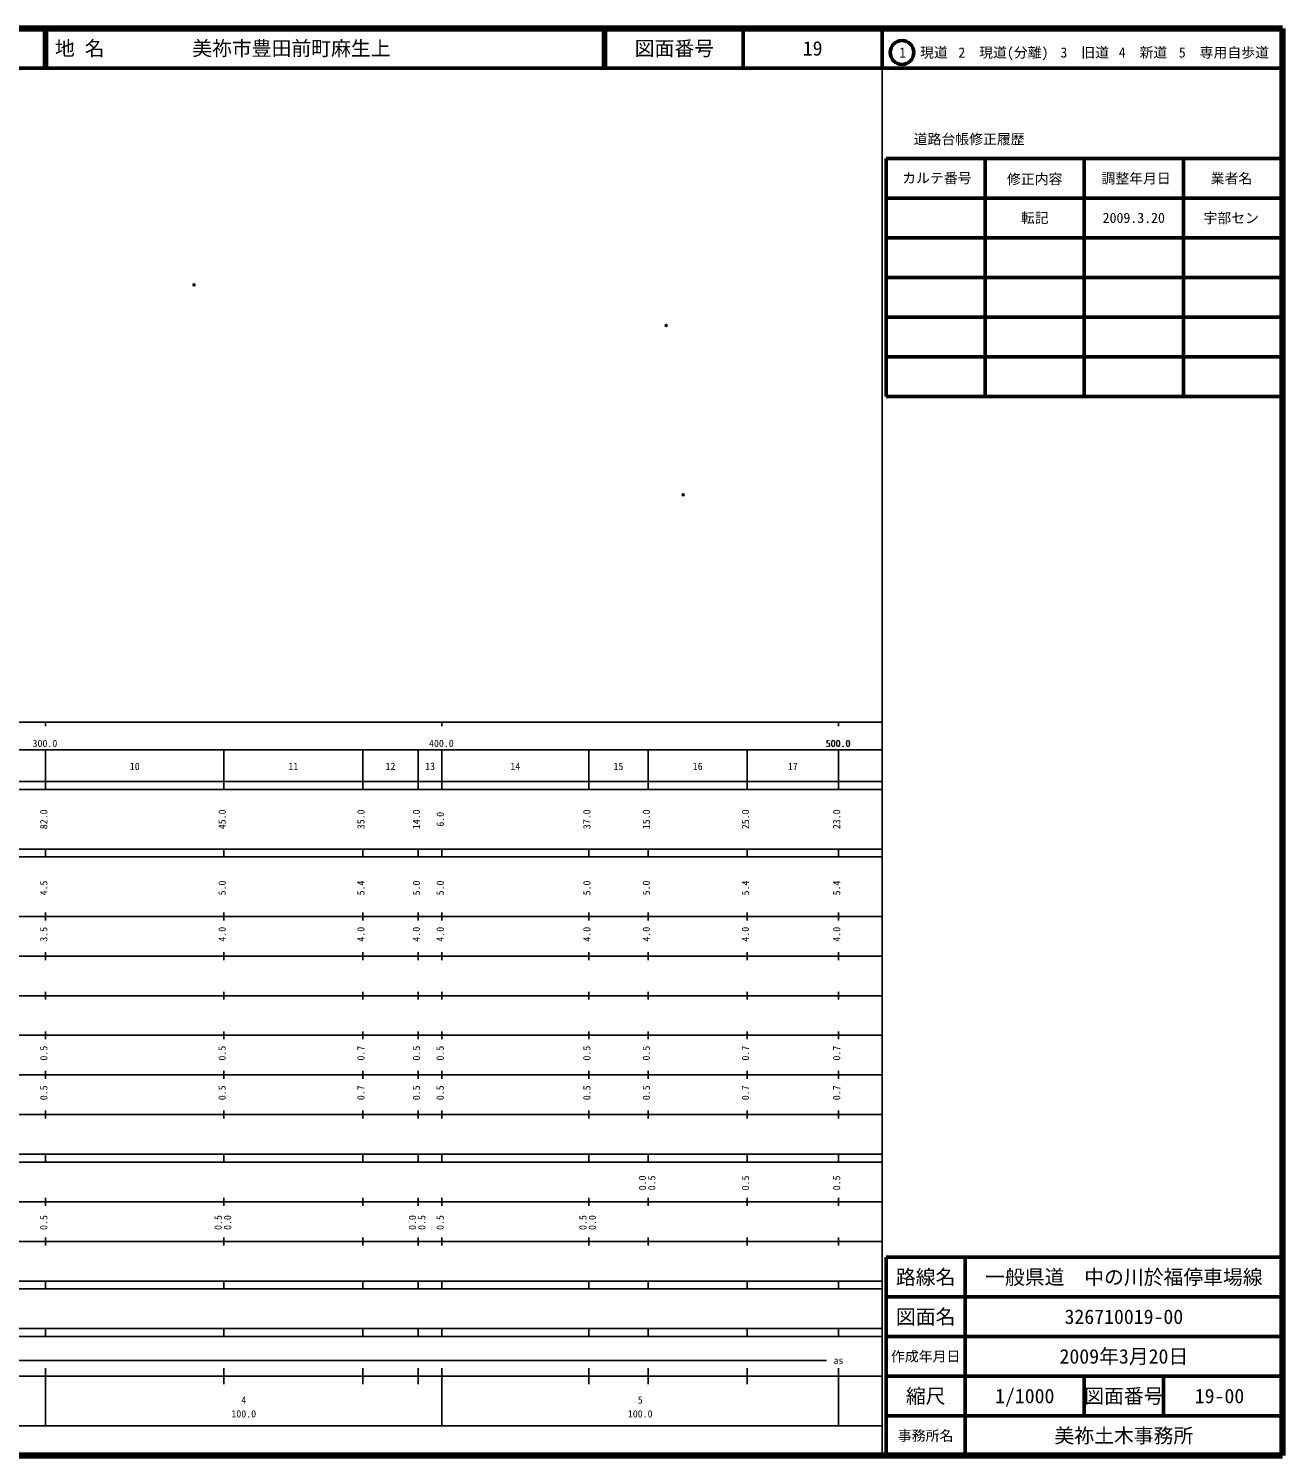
# Model space of a CAD drawing. Units: millimetres on the paper. Extents: x 40 to 680, y 20 to 380.
# Drawn here: x 363.7 to 680, y 20 to 380 of the extents above; entities that cross this region are included whole.
import ezdxf
from ezdxf.enums import TextEntityAlignment as Align

# ---------------------------------------------------------------- set-up
doc = ezdxf.new("R2010")
doc.units = ezdxf.units.MM
doc.header["$PDMODE"] = 32
doc.header["$PDSIZE"] = 0.5
doc.layers.add('M-OTRS', color=6, linetype='Continuous')
doc.layers.add('M-TTL-TXT', color=7, linetype='Continuous')
for name, color, linetype, lineweight in [('M-TTL', 2, 'Continuous', 140), ('M-TTL-BAND', 7, 'Continuous', 25), ('M-TTL-FRAM', 2, 'Continuous', 50), ('M-TTL-LINE', 7, 'Continuous', 50)]:
    doc.layers.add(name, color=color, linetype=linetype, lineweight=lineweight)
doc.styles.add('ＭＳ ゴシック', font='')
doc.styles.get('ＭＳ ゴシック').set_extended_font_data('MS Gothic')

msp = doc.modelspace()

# ---------------------------------------------------------------- linework, layer by layer
at = {"layer": 'M-OTRS'}
for p in [(405.449, 315.363), (524.567, 305.074), (528.836, 262.357)]:
    msp.add_point(p, dxfattribs=at)
at = {"layer": 'M-TTL'}
for p, q in [((680, 380), (40, 380)), ((680, 20), (680, 380)), ((40, 20), (680, 20))]:
    msp.add_line(p, q, dxfattribs=at)
at = {"layer": 'M-TTL-BAND'}
for p, q in [((579, 20), (579, 370)), ((40, 205), (579, 205)), ((368, 205), (368, 204)), ((468, 205), (468, 204)), ((568, 205), (568, 204)), ((68, 198), (579, 198)), ((368, 188), (368, 198)), ((413, 188), (413, 198)), ((448, 188), (448, 198)), ((462, 188), (462, 198)), ((468, 188), (468, 198)), ((505, 188), (505, 198)), ((520, 188), (520, 198)), ((545, 188), (545, 198)), ((568, 188), (568, 198)), ((40, 190), (579, 190)), ((40, 188), (579, 188)), ((40, 173), (579, 173)), ((368, 171), (368, 173)), ((413, 171), (413, 173)), ((448, 171), (448, 173)), ((462, 171), (462, 173)), ((468, 171), (468, 173)), ((505, 171), (505, 173)), ((520, 171), (520, 173)), ((545, 171), (545, 173)), ((568, 171), (568, 173)), ((40, 171), (579, 171)), ((40, 156), (579, 156)), ((368, 155), (368, 157)), ((413, 155), (413, 157)), ((448, 155), (448, 157)), ((462, 155), (462, 157)), ((468, 155), (468, 157)), ((505, 155), (505, 157)), ((520, 155), (520, 157)), ((545, 155), (545, 157)), ((568, 155), (568, 157)), ((46, 146), (579, 146)), ((368, 145), (368, 147)), ((413, 145), (413, 147)), ((448, 145), (448, 147)), ((462, 145), (462, 147)), ((468, 145), (468, 147)), ((505, 145), (505, 147)), ((520, 145), (520, 147)), ((545, 145), (545, 147)), ((568, 145), (568, 147)), ((368, 135), (368, 137)), ((413, 135), (413, 137)), ((448, 135), (448, 137)), ((462, 135), (462, 137)), ((468, 135), (468, 137)), ((505, 135), (505, 137)), ((520, 135), (520, 137)), ((545, 135), (545, 137)), ((568, 135), (568, 137)), ((52, 136), (579, 136)), ((46, 126), (579, 126)), ((368, 125), (368, 127)), ((413, 125), (413, 127)), ((448, 125), (448, 127)), ((462, 125), (462, 127)), ((468, 125), (468, 127)), ((505, 125), (505, 127)), ((520, 125), (520, 127)), ((545, 125), (545, 127)), ((568, 125), (568, 127)), ((52, 116), (579, 116)), ((368, 115), (368, 117)), ((413, 115), (413, 117)), ((448, 115), (448, 117)), ((462, 115), (462, 117)), ((468, 115), (468, 117)), ((505, 115), (505, 117)), ((520, 115), (520, 117)), ((545, 115), (545, 117)), ((568, 115), (568, 117)), ((46, 106), (579, 106)), ((368, 105), (368, 107)), ((413, 105), (413, 107)), ((448, 105), (448, 107)), ((462, 105), (462, 107)), ((468, 105), (468, 107)), ((505, 105), (505, 107)), ((520, 105), (520, 107)), ((545, 105), (545, 107)), ((568, 105), (568, 107)), ((40, 96), (579, 96)), ((40, 94), (579, 94)), ((368, 94), (368, 96)), ((413, 94), (413, 96)), ((448, 94), (448, 96)), ((462, 94), (462, 96)), ((468, 94), (468, 96)), ((505, 94), (505, 96)), ((520, 94), (520, 96)), ((545, 94), (545, 96)), ((568, 94), (568, 96)), ((49, 84), (579, 84)), ((368, 83), (368, 85)), ((413, 83), (413, 85)), ((448, 83), (448, 85)), ((462, 83), (462, 85)), ((468, 83), (468, 85)), ((505, 83), (505, 85)), ((520, 83), (520, 85)), ((545, 83), (545, 85)), ((568, 83), (568, 85)), ((40, 74), (579, 74)), ((368, 73), (368, 75)), ((413, 73), (413, 75)), ((448, 73), (448, 75)), ((462, 73), (462, 75)), ((468, 73), (468, 75)), ((505, 73), (505, 75)), ((520, 73), (520, 75)), ((545, 73), (545, 75)), ((568, 73), (568, 75)), ((40, 64), (579, 64)), ((40, 62), (579, 62)), ((368, 62), (368, 64)), ((413, 62), (413, 64)), ((448, 62), (448, 64)), ((462, 62), (462, 64)), ((468, 62), (468, 64)), ((505, 62), (505, 64)), ((520, 62), (520, 64)), ((545, 62), (545, 64)), ((568, 62), (568, 64)), ((40, 52), (579, 52)), ((368, 50), (368, 52)), ((413, 50), (413, 52)), ((448, 50), (448, 52)), ((462, 50), (462, 52)), ((468, 50), (468, 52)), ((505, 50), (505, 52)), ((520, 50), (520, 52)), ((545, 50), (545, 52)), ((568, 50), (568, 52)), ((40, 50), (579, 50)), ((71, 44), (565, 44)), ((40, 40), (579, 40)), ((368, 27.5), (368, 42)), ((413, 38), (413, 42)), ((448, 38), (448, 42)), ((462, 38), (462, 42)), ((468, 27.5), (468, 42)), ((505, 38), (505, 42)), ((520, 38), (520, 42)), ((545, 38), (545, 42)), ((568, 27.5), (568, 42)), ((68, 27.5), (579, 27.5))]:
    msp.add_line(p, q, dxfattribs=at)
at = {"layer": 'M-TTL-FRAM'}
for p, q in [((580, 347.197), (580, 287.197)), ((580, 347.197), (680, 347.197)), ((580, 287.197), (680, 287.197)), ((680, 70), (580, 70)), ((580, 70), (580, 20))]:
    msp.add_line(p, q, dxfattribs=at)
at = {"layer": 'M-TTL-LINE'}
for p, q in [((367.75, 380), (367.75, 370)), ((368.25, 380), (368.25, 370)), ((508.747, 380), (508.747, 370)), ((509.247, 380), (509.247, 370)), ((543.997, 380), (543.997, 370)), ((579, 380), (579, 370)), ((40, 370), (680, 370)), ((605, 347.197), (605, 287.197)), ((630, 347.197), (630, 287.197)), ((655, 347.197), (655, 287.197)), ((580, 337.197), (680, 337.197)), ((580, 327.197), (680, 327.197)), ((580, 317.197), (680, 317.197)), ((580, 307.197), (680, 307.197)), ((580, 297.197), (680, 297.197)), ((600, 70), (600, 20)), ((680, 60), (580, 60)), ((680, 50), (580, 50)), ((680, 40), (580, 40)), ((630, 40), (630, 30)), ((650, 40), (650, 30)), ((680, 30), (580, 30))]:
    msp.add_line(p, q, dxfattribs=at)
msp.add_circle((584.031, 373.958), 3, dxfattribs=at)

# ---------------------------------------------------------------- texts
at = {"layer": 'M-TTL-BAND', "style": 'ＭＳ ゴシック'}
for s, p in [('300.0', (367.844, 198.195)), ('400.0', (467.844, 198.195)), ('500.0', (567.844, 198.195)), ('500.0', (568, 198.195)), ('10', (390.5, 192.405)), ('11', (430.5, 192.405)), ('12', (455, 192.405)), ('13', (465, 192.405)), ('14', (486.5, 192.405)), ('15', (512.5, 192.405)), ('16', (532.5, 192.405)), ('17', (556.5, 192.405)), ('as', (568, 42.5)), ('4', (418, 32.523)), ('5', (518, 32.523)), ('100.0', (418, 29.033)), ('100.0', (518, 29.033))]:
    msp.add_text(s, height=1.833, dxfattribs=at).set_placement(p, align=Align.BOTTOM_CENTER)
for s, p in [('82.0', (369, 180.5)), ('45.0', (414, 180.5)), ('35.0', (449, 180.5)), ('14.0', (463, 180.5)), ('6.0', (469, 180.5)), ('37.0', (506, 180.5)), ('15.0', (521, 180.5)), ('25.0', (546, 180.5)), ('23.0', (569, 180.5)), ('4.5', (369, 163.174)), ('5.0', (414, 163.174)), ('5.4', (449, 163.174)), ('5.0', (463, 163.174)), ('5.0', (469, 163.174)), ('5.0', (506, 163.174)), ('5.0', (521, 163.174)), ('5.4', (546, 163.174)), ('5.4', (569, 163.174)), ('3.5', (369, 151.5)), ('4.0', (414, 151.5)), ('4.0', (449, 151.5)), ('4.0', (463, 151.5)), ('4.0', (469, 151.5)), ('4.0', (506, 151.5)), ('4.0', (521, 151.5)), ('4.0', (546, 151.5)), ('4.0', (569, 151.5)), ('0.5', (369, 121.5)), ('0.5', (414, 121.5)), ('0.7', (449, 121.5)), ('0.5', (463, 121.5)), ('0.5', (469, 121.5)), ('0.5', (506, 121.5)), ('0.5', (521, 121.5)), ('0.7', (546, 121.5)), ('0.7', (569, 121.5)), ('0.5', (369, 111.5)), ('0.5', (414, 111.5)), ('0.7', (449, 111.5)), ('0.5', (463, 111.5)), ('0.5', (469, 111.5)), ('0.5', (506, 111.5)), ('0.5', (521, 111.5)), ('0.7', (546, 111.5)), ('0.7', (569, 111.5)), ('0.0', (520, 88.764)), ('0.5', (522.37, 88.764)), ('0.5', (546, 88.764)), ('0.5', (569, 88.764)), ('0.5', (369, 78.764)), ('0.5', (413, 78.764)), ('0.0', (415.37, 78.764)), ('0.0', (462, 78.764)), ('0.5', (464.37, 78.764)), ('0.5', (469, 78.764)), ('0.5', (505, 78.764)), ('0.0', (507.37, 78.764))]:
    msp.add_text(s, height=1.833, rotation=90, dxfattribs=at).set_placement(p, align=Align.BOTTOM_CENTER)
at = {"layer": 'M-TTL-TXT', "style": 'ＭＳ ゴシック'}
for s, p in [('地 名', (370.38, 375)), ('美祢市豊田前町麻生上', (405.024, 375))]:
    msp.add_text(s, height=3.666, dxfattribs=at).set_placement(p, align=Align.MIDDLE_LEFT)
for s, height, p in [('図面番号', 3.666, (526.622, 375)), ('19', 3.666, (561.497, 375)), ('1\u3000現道', 2.566, (589.448, 373.958)), ('2\u3000現道(分離)', 2.566, (609.619, 373.958)), ('3\u3000旧道', 2.566, (630.121, 373.958)), ('4\u3000新道', 2.566, (644.824, 373.958)), ('5\u3000専用自歩道', 2.566, (665.228, 373.958)), ('道路台帳修正履歴', 2.566, (600.968, 352.113)), ('カルテ番号', 2.566, (592.839, 342.277)), ('修正内容', 2.566, (617.509, 342.023)), ('調整年月日', 2.566, (643.089, 342.197)), ('業者名', 2.566, (667.134, 342.197)), ('転記', 2.566, (617.5, 332.245)), ('2009.3.20', 2.566, (642.5, 332.245)), ('宇部セン', 2.566, (667.077, 332.189)), ('路線名', 3.666, (590, 65)), ('路線名', 3.666, (590, 65)), ('一般県道\u3000中の川於福停車場線', 3.666, (640, 65)), ('図面名', 3.666, (590, 55)), ('図面名', 3.666, (590, 55)), ('326710019-00', 3.666, (640, 55)), ('2009年3月20日', 3.666, (640, 45)), ('作成年月日', 2.566, (590, 45)), ('作成年月日', 2.566, (590, 45)), ('縮尺', 3.666, (590, 35)), ('縮尺', 3.666, (590, 35)), ('1/1000', 3.666, (615, 35)), ('図面番号', 3.666, (640, 35)), ('図面番号', 3.666, (640, 35)), ('19-00', 3.666, (664.125, 35)), ('事務所名', 2.566, (590, 25)), ('事務所名', 2.566, (590, 25)), ('美祢土木事務所', 3.666, (640, 25))]:
    msp.add_text(s, height=height, dxfattribs=at).set_placement(p, align=Align.MIDDLE_CENTER)

doc.saveas('drawing.dxf')
